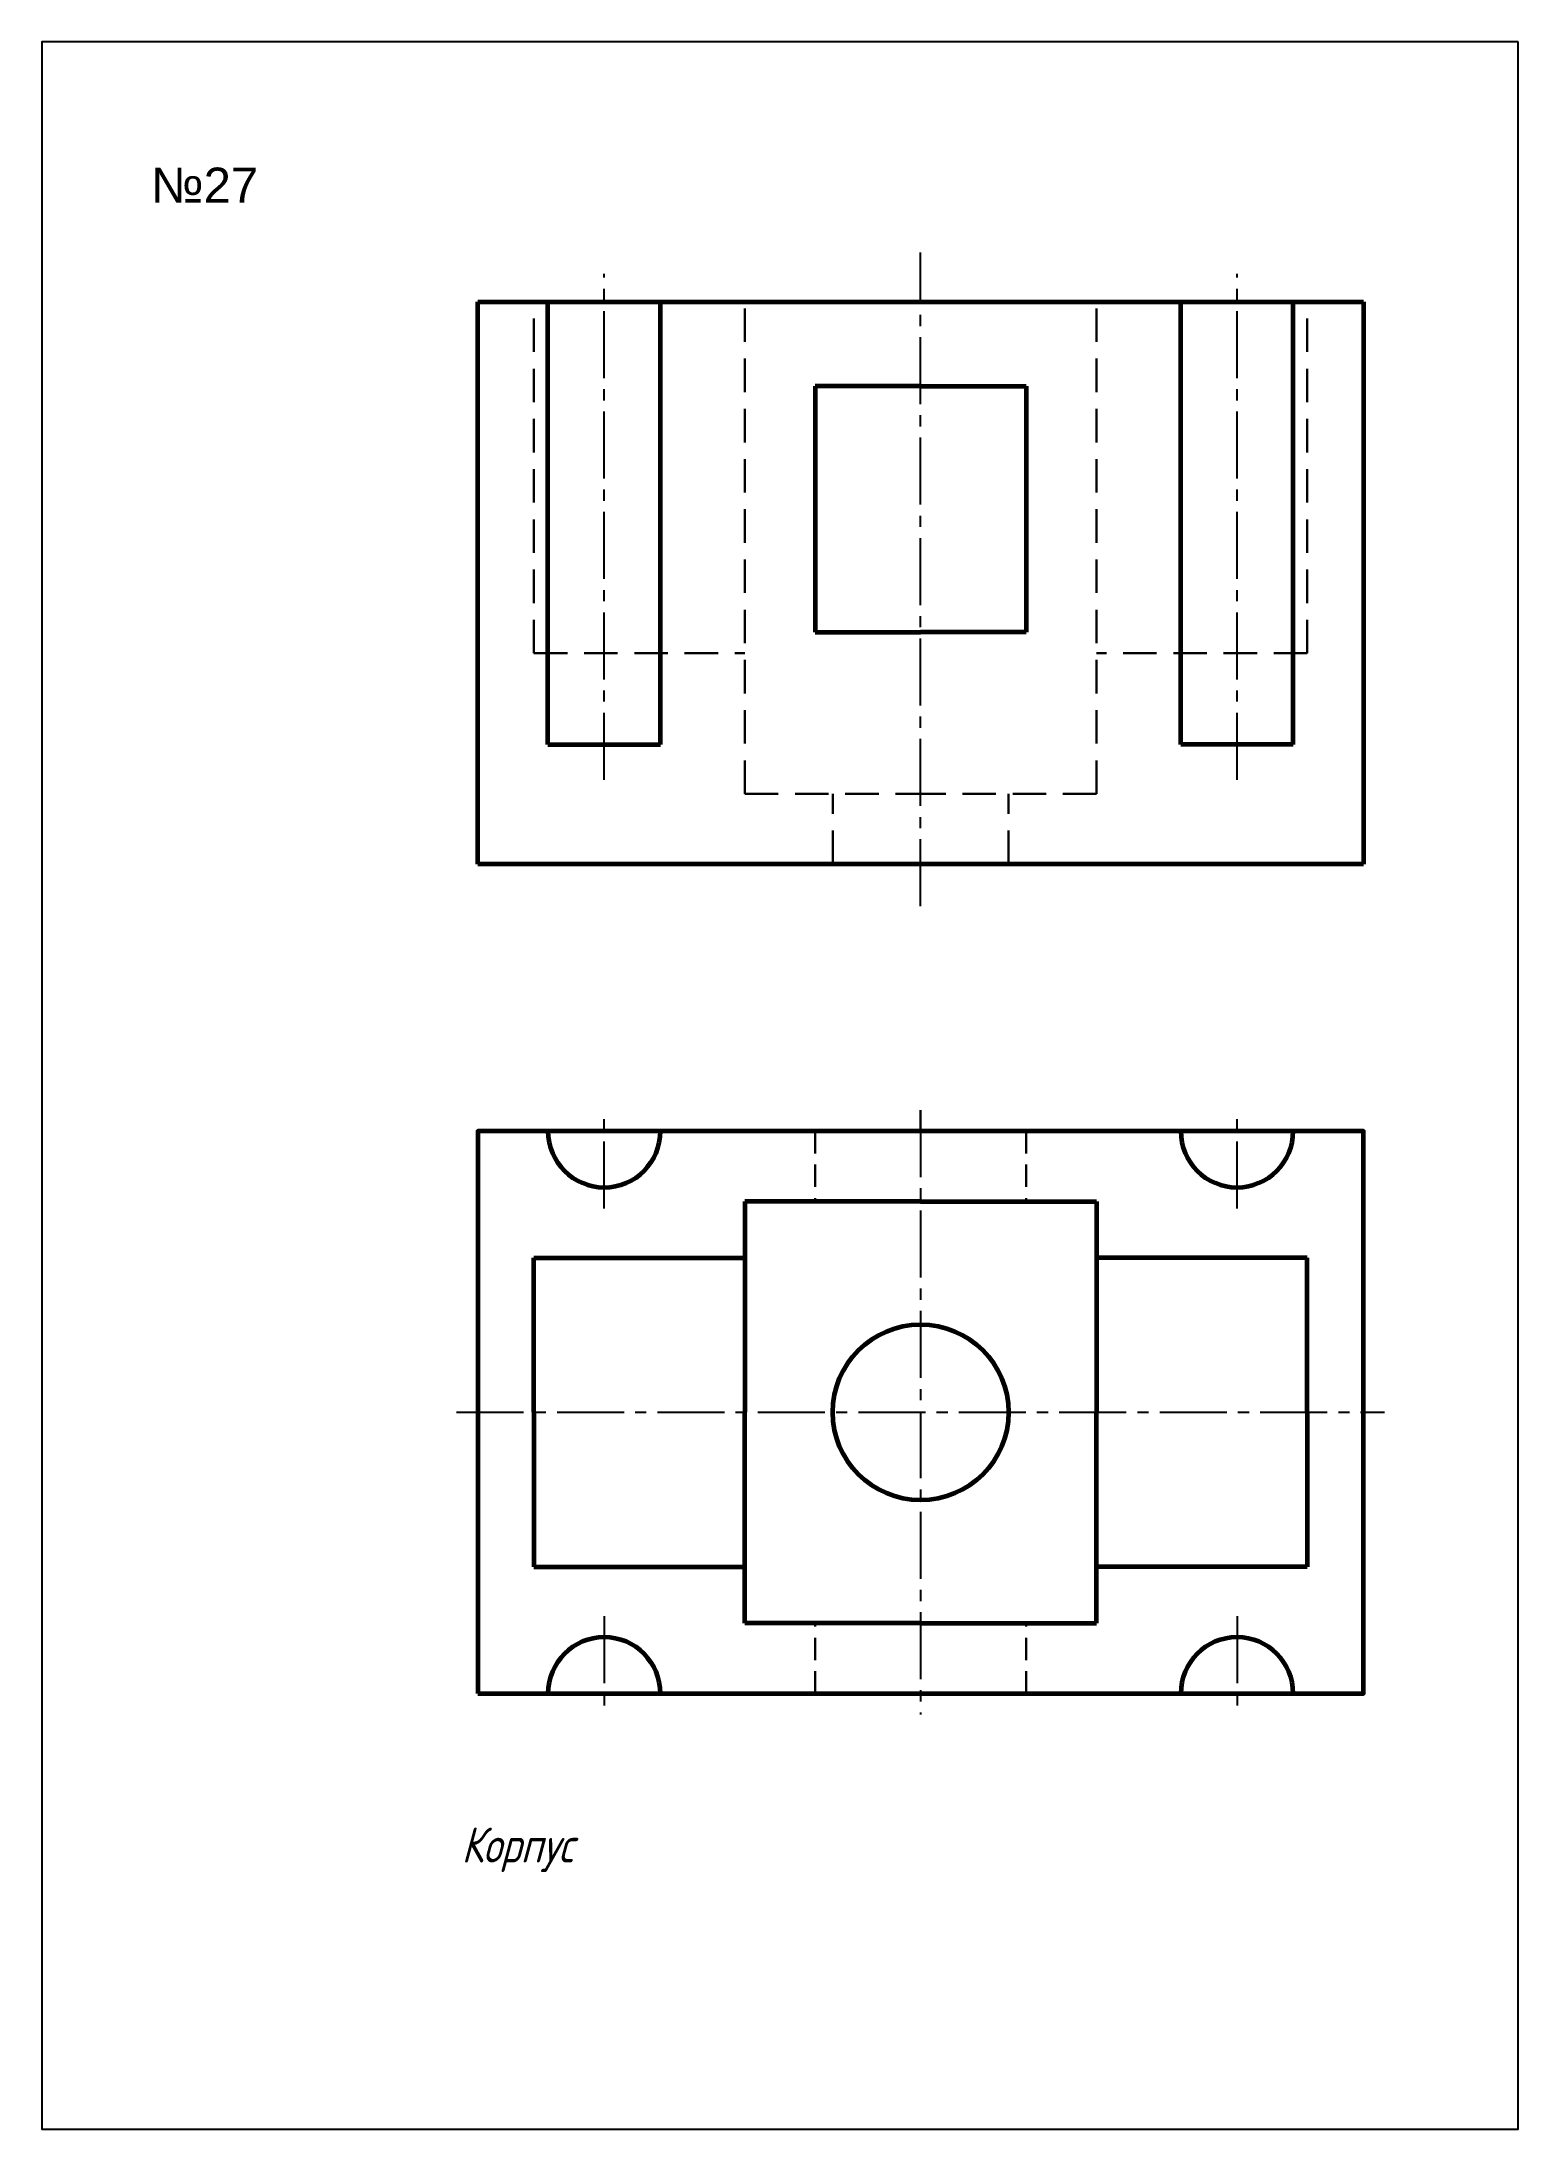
# Model space of a CAD drawing. Header units: millimetres. Extents: x 0 to 210, y 0 to 297.
import ezdxf

# ---------------------------------------------------------------- set-up
doc = ezdxf.new("R2010")
doc.units = ezdxf.units.MM
doc.header["$LTSCALE"] = 0.5
doc.linetypes.add('CENTER2', pattern=[28.575, 19.05, -3.175, 3.175, -3.175])
doc.linetypes.add('DASHED2', pattern=[9.525, 6.35, -3.175])
doc.layers.get('0').update_dxf_attribs({"linetype": 'CONTINUOUS'})
doc.layers.get('Defpoints').update_dxf_attribs({"linetype": 'CONTINUOUS'})
doc.styles.get("Standard").update_dxf_attribs({"font": 'isocpeur.ttf', "width": 0.8, "oblique": 15})
doc.styles.add('АРИАЛ-5(1)', font='ARIAL.TTF', dxfattribs={"height": 5})

msp = doc.modelspace()

# ---------------------------------------------------------------- linework, layer by layer
at = {"linetype": 'CENTER2'}
for p, q in [((125, 174), (125, 267)), ((80, 192), (80, 264)), ((170, 192), (170, 264)), ((80, 131), (80, 144)), ((125, 145), (125, 59)), ((125, 142), (125, 145)), ((170, 131), (170, 144)), ((59, 102), (191, 102)), ((80, 73), (80, 60)), ((170, 73), (170, 60))]:
    msp.add_line(p, q, dxfattribs=at)
at = {"color": 7, "lineweight": 60, "ltscale": 0.5}
for p, q in [((62, 180), (62, 260)), ((62, 260), (188, 260)), ((72, 197), (72, 260)), ((88, 197), (88, 260)), ((162, 197), (162, 260)), ((178, 197), (178, 260)), ((188, 260), (188, 180)), ((125, 248), (110, 248)), ((110, 248), (110, 213)), ((125, 248), (140, 248)), ((140, 248), (140, 213)), ((110, 213), (125, 213)), ((140, 213), (125, 213)), ((72, 197), (88, 197)), ((178, 197), (162, 197)), ((188, 180), (62, 180)), ((100, 132), (100, 102)), ((125, 132), (100, 132)), ((125, 132), (150, 132)), ((150, 132), (150, 102)), ((70, 124), (100, 124)), ((70, 102), (70, 124)), ((180, 124), (150, 124)), ((180, 102), (180, 124)), ((70, 102), (70, 80)), ((100, 72), (100, 102)), ((150, 72), (150, 102)), ((180, 102), (180, 80)), ((70, 80), (100, 80)), ((180, 80), (150, 80)), ((125, 72), (100, 72)), ((125, 72), (150, 72))]:
    msp.add_line(p, q, dxfattribs=at)
at = {"linetype": 'Continuous'}
for p, q in [((62, 260), (62, 197)), ((125, 142), (100, 142))]:
    msp.add_line(p, q, dxfattribs=at)
at = {"color": 7, "linetype": 'DASHED2', "lineweight": 30, "ltscale": 1.5}
for p, q in [((70, 210), (70, 260)), ((100, 190), (100, 260)), ((150, 190), (150, 260)), ((180, 210), (180, 260)), ((70, 210), (100, 210)), ((180, 210), (150, 210)), ((100, 190), (125, 190)), ((112.5, 180), (112.5, 190)), ((150, 190), (125, 190)), ((137.5, 180), (137.5, 190))]:
    msp.add_line(p, q, dxfattribs=at)
at = {"color": 7, "linetype": 'DASHED2', "lineweight": 30}
for p, q in [((110, 142), (110, 132)), ((140, 142), (140, 132)), ((110, 62), (110, 72)), ((140, 62), (140, 72))]:
    msp.add_line(p, q, dxfattribs=at)
at = {"color": 7, "lineweight": 60, "ltscale": 0.5}
msp.add_lwpolyline([(62, 62), (188, 62), (188, 142), (62, 142)], close=True, dxfattribs=at)
msp.add_circle((125, 102), 12.5, dxfattribs=at)
for centre, start, end in [((80, 142), 180, 0), ((170, 142), 180, 0), ((80, 62), 0, 180), ((170, 62), 0, 180)]:
    msp.add_arc(centre, 8, start, end, dxfattribs=at)
at = {"layer": 'Defpoints'}
msp.add_lwpolyline([(210, 297), (0, 297), (0, 0), (210, 0)], close=True, dxfattribs=at)

# ---------------------------------------------------------------- texts
at = {"color": 7, "linetype": 'Continuous', "lineweight": -3, "style": 'АРИАЛ-5(1)'}
msp.add_text('№27', height=5, dxfattribs=at).set_placement((15.53, 274.09))
at = {"oblique": 15, "width": 0.8}
msp.add_text('Корпус', height=5, dxfattribs=at).set_placement((59.69, 37.95))

doc.saveas('drawing.dxf')
